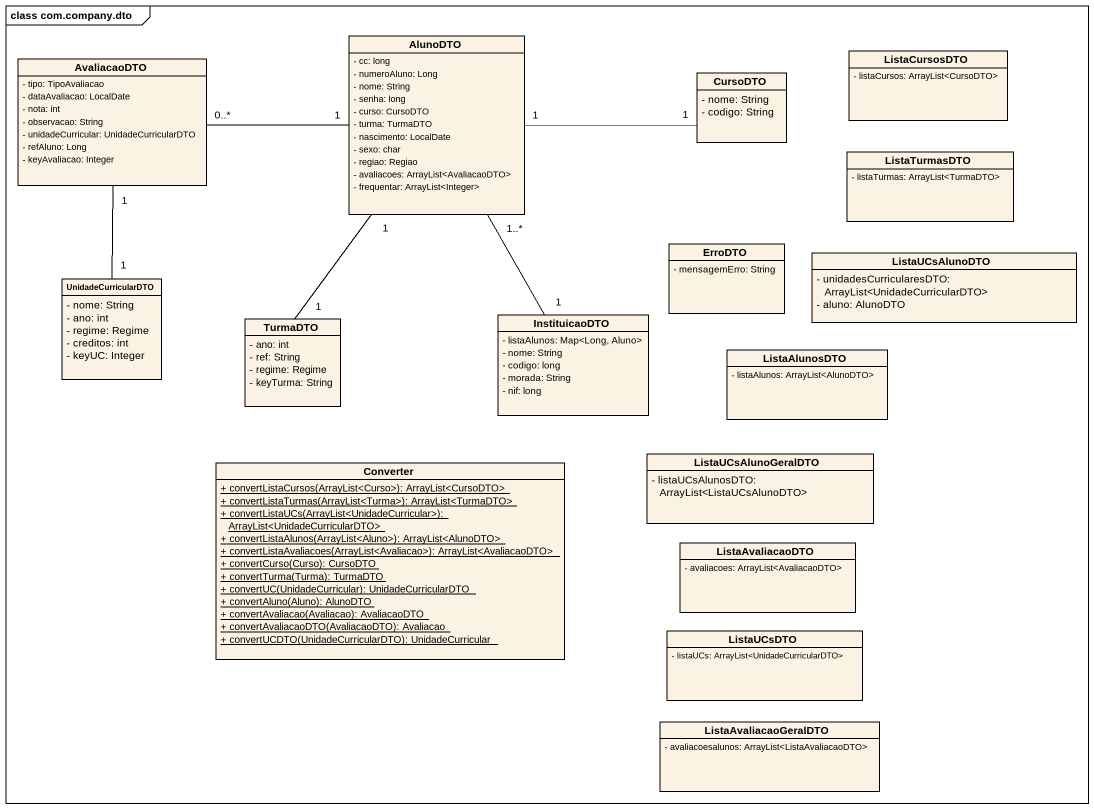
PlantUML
@startuml
mainframe class com.company.dto
hide circle
hide empty members
skinparam classAttributeIconSize 0
class AvaliacaoDTO {
  - tipo: TipoAvaliacao
  - dataAvaliacao: LocalDate
  - nota: int
  - observacao: String
  - unidadeCurricular: UnidadeCurricularDTO
  - refAluno: Long
  - keyAvaliacao: Integer
}
class AlunoDTO {
  - cc: long
  - numeroAluno: Long
  - nome: String
  - senha: long
  - curso: CursoDTO
  - turma: TurmaDTO
  - nascimento: LocalDate
  - sexo: char
  - regiao: Regiao
  - avaliacoes: ArrayList<AvaliacaoDTO>
  - frequentar: ArrayList<Integer>
}
class ListaCursosDTO {
  - listaCursos: ArrayList<CursoDTO>
}
class CursoDTO {
  - nome: String
  - codigo: String
}
class ListaTurmasDTO {
  - listaTurmas: ArrayList<TurmaDTO>
}
class ErroDTO {
  - mensagemErro: String
}
class UnidadeCurricularDTO {
  - nome: String
  - ano: int
  - regime: Regime
  - creditos: int
  - keyUC: Integer
}
class ListaUCsAlunoDTO {
  - unidadesCurricularesDTO: ArrayList<UnidadeCurricularDTO>
  - aluno: AlunoDTO
}
class TurmaDTO {
  - ano: int
  - ref: String
  - regime: Regime
  - keyTurma: String
}
class InstituicaoDTO {
  - listaAlunos: Map<Long, Aluno>
  - nome: String
  - codigo: long
  - morada: String
  - nif: long
}
class ListaAlunosDTO {
  - listaAlunos: ArrayList<AlunoDTO>
}
class Converter {
  {static} + convertListaCursos(ArrayList<Curso>): ArrayList<CursoDTO>
  {static} + convertListaTurmas(ArrayList<Turma>): ArrayList<TurmaDTO>
  {static} + convertListaUCs(ArrayList<UnidadeCurricular>): ArrayList<UnidadeCurricularDTO>
  {static} + convertListaAlunos(ArrayList<Aluno>): ArrayList<AlunoDTO>
  {static} + convertListaAvaliacoes(ArrayList<Avaliacao>): ArrayList<AvaliacaoDTO>
  {static} + convertCurso(Curso): CursoDTO
  {static} + convertTurma(Turma): TurmaDTO
  {static} + convertUC(UnidadeCurricular): UnidadeCurricularDTO
  {static} + convertAluno(Aluno): AlunoDTO
  {static} + convertAvaliacao(Avaliacao): AvaliacaoDTO
  {static} + convertAvaliacaoDTO(AvaliacaoDTO): Avaliacao
  {static} + convertUCDTO(UnidadeCurricularDTO): UnidadeCurricular
}
class ListaUCsAlunoGeralDTO {
  - listaUCsAlunosDTO: ArrayList<ListaUCsAlunoDTO>
}
class ListaAvaliacaoDTO {
  - avaliacoes: ArrayList<AvaliacaoDTO>
}
class ListaUCsDTO {
  - listaUCs: ArrayList<UnidadeCurricularDTO>
}
class ListaAvaliacaoGeralDTO {
  - avaliacoesalunos: ArrayList<ListaAvaliacaoDTO>
}
AlunoDTO "1" -left- "0..*" AvaliacaoDTO
AlunoDTO "1" -right- "1" CursoDTO
AlunoDTO "1" -- "1" TurmaDTO
UnidadeCurricularDTO "1" -up- "1" AvaliacaoDTO
InstituicaoDTO "1" -up- "1..*" AlunoDTO
@enduml
